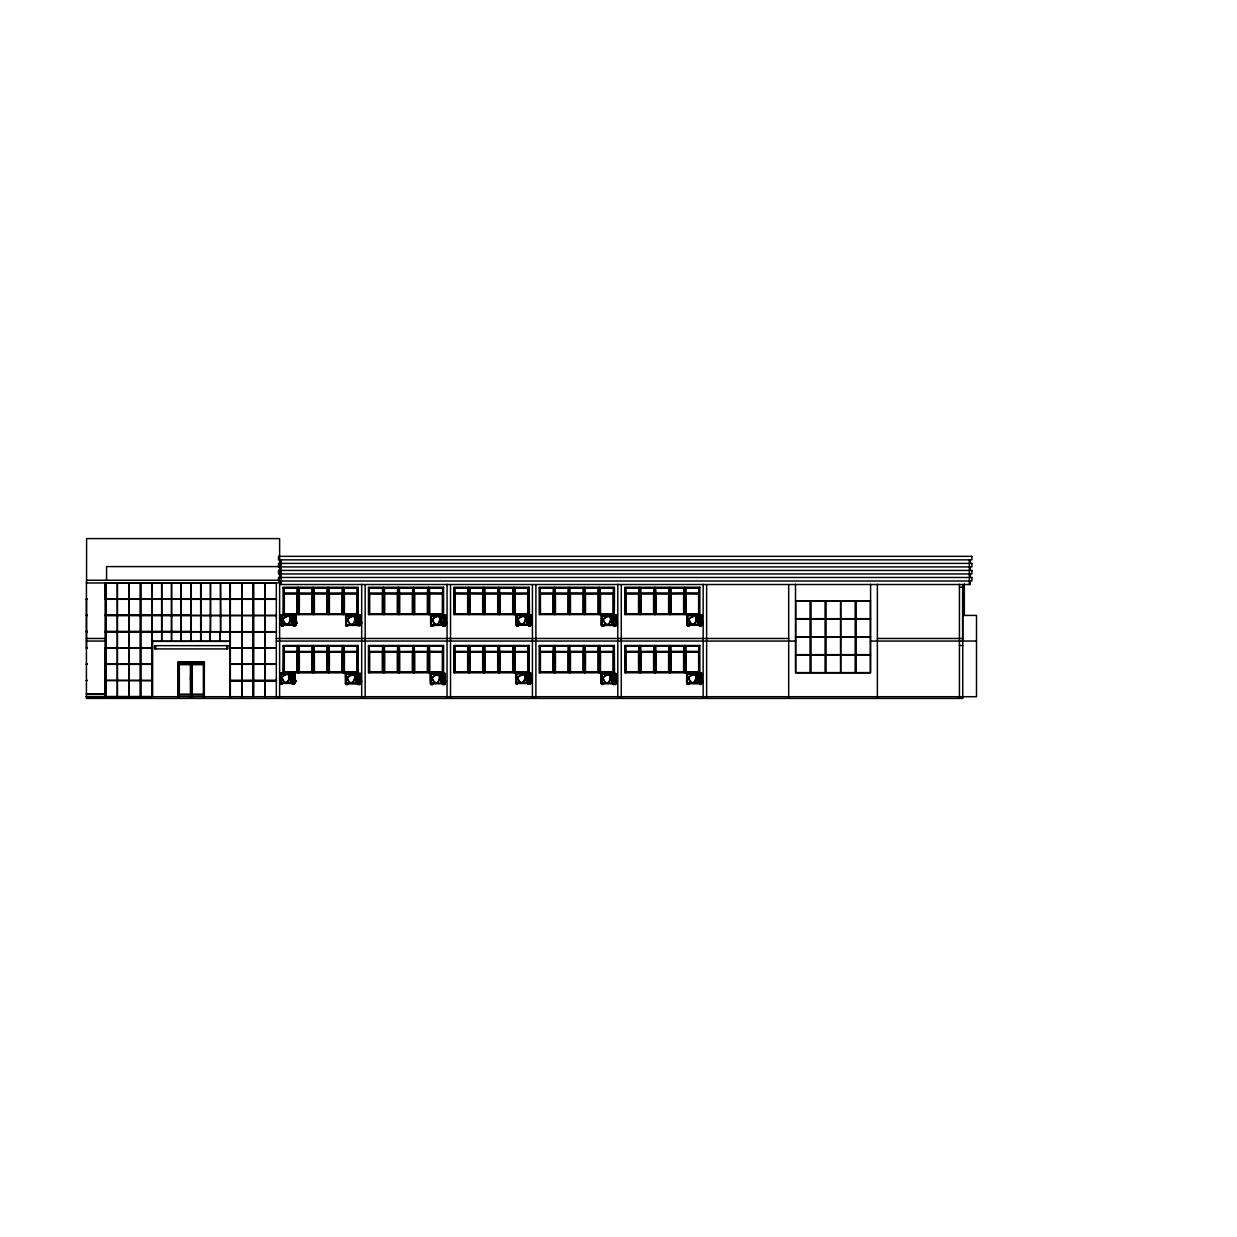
<?xml version="1.0" encoding="UTF-8"?>
<svg xmlns="http://www.w3.org/2000/svg" width="1237" height="1237" viewBox="0 0 1237 1237"><rect width="100%" height="100%" fill="white"/><g stroke="black" fill="none" stroke-linecap="round" stroke-linejoin="round"><path stroke-width="1.5" d="M292.983 681.943L293.803 681.401M359.534 623.463L358.745 623.711L359.565 623.371M359.24 681.85L358.452 682.097L359.271 681.742M443.604 624.02L444.392 623.417M528.848 681.927L529.637 681.633M699.725 682.082L700.529 681.788M359.209 678.572L358.452 676.005L359.72 675.928L359.72 674.103L358.452 674.227M358.452 680.783L359.72 680.675L358.452 680.288M443.588 617.634L443.542 615.794L444.825 615.779M443.279 676.02C441.408 673.701 446.279 673.516 444.547 675.99M700.034 622.273L701.271 621.809L700.142 622.242M699.74 680.659L700.977 680.18L699.755 680.628M529.931 623.912C527.565 623.525 530.905 620.758 529.946 623.804M700.822 624.082C698.627 622.257 701.812 622.211 700.822 623.974M700.529 682.669L699.678 681.139L700.513 680.721M294.22 675.201L293.169 675.263M359.982 617.17L358.745 617.17M359.689 675.541L358.452 675.541M444.717 622.041L443.588 622.01L443.681 623.108M530.395 616.954L529.111 616.815M530.101 680.072L528.864 680.489L530.07 680.134M701.271 617.108L700.018 617.108M700.977 675.495L699.725 675.495M359.534 622.953L358.715 623.061C360.555 626.247 357.833 621.531 359.565 622.845M529.931 622.737L529.111 622.845L529.962 622.628M700.776 622.969L699.987 623L700.838 622.783M700.482 681.355L699.694 681.386L700.544 681.17M358.452 679.02L359.194 678.216M293.772 681.541L293.076 681.726M444.361 623.572L443.681 623.757M443.975 680.953L443.279 682.824L443.495 680.953M529.931 623.293L529.142 623.232L529.962 623.154M700.034 623.386L700.822 623.417L700.018 623.865M699.725 682.236L700.544 681.695M293.803 678.092L293.184 678.139M359.534 620.139L358.838 619.551L359.921 619.845L358.715 620.649L359.503 619.845M431.017 678.958L430.924 682.577M444.361 620.185L443.789 621.855L444.392 619.907M444.068 678.525C442.398 676.825 444.933 677.459 443.31 678.34M529.467 614.913L529.111 587.25L453.84 587.25L453.84 614.573L530.828 614.681L531.152 625.102L531.152 614.851L516.262 614.851L516.262 625.102L531.152 625.102M529.931 619.923L529.235 619.335L530.317 619.629L529.111 620.433L529.9 619.629M529.637 678.293L528.941 677.706L530.024 678L528.817 678.804L529.606 678M601.831 678.989L601.739 682.623M700.807 620.077L699.987 620.587L700.838 619.783M293.787 679.422L293.463 678.989M294.066 617.433C292.195 615.114 297.066 614.928 295.334 617.402M294.854 624.19L294.019 622.659L294.854 622.242L294.885 624.206M293.757 682.19C292.752 682.963 293.385 678.108 293.803 682.391M700.482 677.845L700.312 676.562M191.457 661.981L191.379 696.833L191.256 661.981M293.184 624.19L292.411 621.562L293.416 625.876L295.349 625.876C296.03 614.835 293.231 625.18 294.885 619.691M283.428 625.876L283.288 623.989L283.428 625.876L281.495 625.876L281.804 615.5L291.7 615.5L291.7 624.561L281.804 624.561M293.416 625.876L293.54 623.989M282.361 682.175L282.361 684.061L280.412 684.061L280.737 673.686L290.618 673.686L290.618 682.747L280.737 682.747M292.334 684.061L294.267 684.061L292.334 684.061L292.334 682.175M347.937 625.845L346.174 626.03L346.499 615.655L356.38 615.655L356.38 624.731L346.499 624.731L346.638 615.779L356.241 615.779L356.241 624.608M358.235 625.845L359.859 625.845M345.881 684.417L347.829 684.417L345.881 684.417L345.881 673.268M357.802 684.417L359.735 684.417L357.802 684.417L357.802 682.515M431.002 626.092L432.95 626.092L431.002 626.092L431.002 614.959L445.243 614.959L445.567 625.365L445.567 615.129L430.677 615.129L430.677 625.365L445.567 625.365M444.856 626.092L442.923 626.092L444.856 626.092L444.717 624.206M430.708 684.463L432.656 684.463L430.708 684.463L430.708 673.33L444.949 673.5M442.63 684.463L444.562 684.463L442.63 684.463L441.624 680.149L442.398 682.778M516.587 625.814L518.519 625.814L516.587 625.814L516.571 614.681M528.493 625.814L530.426 625.814L528.493 625.814L528.493 623.927M516.494 684.046C519.231 686.319 513.494 677.891 516.602 673.825L526.483 673.825L526.483 682.886L516.602 682.886M603.3 684.324L603.331 682.623C601.924 689.442 600.44 676.423 601.847 674.134L611.727 674.134L611.727 683.195L601.847 683.195M615.377 682.608L615.377 684.509L613.444 684.509L613.583 682.623M689.396 625.984L689.396 624.082L689.396 625.984L687.463 625.984L687.463 624.082M699.369 625.984L701.302 625.984L699.369 625.984L699.585 624.097M443.774 620.139C443.758 617.82 444.485 619.32 443.758 620.263M614.851 678.309C613.784 678.649 614.712 676.345 614.851 678.51M700.42 677.69L699.755 678.371L700.173 676.345M293.617 625.721L295.21 625.69L295.349 623.989M294.097 683.875L294.128 682.175L294.267 684.061M359.519 684.262L359.735 682.515L359.735 684.417M432.471 684.277L432.44 682.577M444.392 684.277L444.346 682.577M518.318 625.675L518.38 623.927M530.225 625.675L530.256 623.927M615.469 625.984L615.377 620.634M689.195 625.829L687.664 625.829M701.132 625.798L701.302 624.082L701.302 625.984M701.008 682.468L701.008 684.355C697.328 685.545 704.039 681.726 700.482 678.17M529.08 680.69L528.817 682.577L529.467 680.69M297.406 613.892L283.83 613.892L297.406 613.892L297.406 587.931L283.103 587.931M312.435 613.892L298.844 613.892L312.435 613.892L312.435 587.931L298.132 587.931M327.449 613.892L313.858 613.892L327.449 613.892L327.449 587.931L313.147 587.931M342.463 613.892L328.872 613.892L342.463 613.892L342.463 587.931L328.161 587.931M357.478 613.892L343.901 613.892L357.478 613.892L357.478 587.931L343.175 587.931M297.406 672.108L283.83 672.108L297.406 672.108L297.406 646.162L283.103 646.162M312.435 672.108L298.844 672.108L312.435 672.108L312.435 646.162L298.132 646.162M382.774 613.892L369.198 613.892L382.774 613.892L382.774 587.931L368.471 587.931M397.711 588.023L397.804 613.892L384.212 613.892L397.804 613.892M327.449 672.108L313.858 672.108L327.449 672.108L327.449 646.162L313.147 646.162M342.463 672.108L328.872 672.108L342.463 672.108L342.463 646.162L328.161 646.162M412.818 613.892L399.226 613.892L412.818 613.892L412.818 587.931L383.501 587.931M357.478 672.108L343.901 672.108L357.478 672.108L357.478 646.162L343.175 646.162M427.832 613.892L414.24 613.892L427.832 613.892L427.832 587.931L413.529 587.931M442.846 613.892L429.27 613.892L442.846 613.892L442.846 587.931L428.543 587.931M382.774 672.108L369.198 672.108L382.774 672.108L382.774 646.162L368.471 646.162M397.804 672.108L384.212 672.108L397.804 672.108L397.804 646.162L384.212 646.162L384.212 672.804M468.143 613.892L454.567 613.892L468.143 613.892L468.143 587.931L453.84 587.931M412.818 672.108L399.226 672.108L412.818 672.108L412.818 646.162L383.501 646.162M483.172 613.892L469.581 613.892L483.172 613.892L483.172 587.931L483.048 593.312L469.673 593.312L483.172 593.404M427.832 672.108L414.24 672.108L427.832 672.108L427.832 646.162L413.529 646.162M498.186 613.892L484.595 613.892L498.186 613.892L498.186 587.931L468.869 587.931M442.846 672.108L429.27 672.108L442.846 672.108L442.846 646.162L428.543 646.162M513.2 613.892L499.609 613.892L513.2 613.892L513.2 587.931L498.898 587.931M528.214 613.892L514.638 613.892L528.214 613.892L528.214 587.931L513.912 587.931M468.143 672.108L454.567 672.108L468.143 672.108L468.143 646.162L453.84 646.162M469.581 672.804L469.581 646.162L483.172 646.162L483.172 672.108L469.581 672.108L483.172 672.108M553.511 613.892L539.935 613.892L553.511 613.892L553.511 587.931L539.208 587.931M498.186 672.108L484.595 672.108L498.186 672.108L498.186 646.162L468.869 646.162M568.541 613.892L554.949 613.892L568.541 613.892L568.541 587.931L554.238 587.931M513.2 672.108L499.609 672.108L513.2 672.108L513.2 646.162L498.898 646.162M583.555 613.892L569.963 613.892L583.555 613.892L583.555 587.931L569.252 587.931M528.214 672.108L514.638 672.108L528.214 672.108L528.214 646.162L513.912 646.162M598.569 613.892L584.977 613.892L598.569 613.892L598.569 587.931L584.266 587.931M613.583 613.892L600.007 613.892L613.583 613.892L613.583 587.931L599.28 587.931M553.511 672.108L539.935 672.108L553.511 672.108L553.511 646.162L539.208 646.162M568.541 672.108L554.949 672.108L568.541 672.108L568.541 646.162L554.238 646.162M639.065 613.892L625.474 613.892L639.065 613.892L639.065 587.931L624.762 587.931M583.555 672.108L569.963 672.108L583.555 672.108L583.555 646.162L569.252 646.162M654.079 613.892L640.488 613.892L654.079 613.892L654.079 587.931L639.776 587.931M598.569 672.108L584.977 672.108L598.569 672.108L598.569 646.162L584.266 646.162M669.093 613.892L655.502 613.892L669.093 613.892L669.093 587.931L654.79 587.931M613.583 672.108L600.007 672.108L613.583 672.108L613.583 646.162L599.28 646.162M684.107 613.892L670.531 613.892L684.107 613.892L684.107 587.931L669.805 587.931M699.137 613.892L685.545 613.892L699.137 613.892L699.137 587.931L684.834 587.931M639.065 672.108L625.474 672.108L639.065 672.108L639.065 646.162L624.762 646.162M654.079 672.108L640.488 672.108L654.079 672.108L654.079 646.162L639.776 646.162M669.093 672.108L655.502 672.108L669.093 672.108L669.093 646.162L654.79 646.162M684.107 672.108L670.531 672.108L684.107 672.108L684.107 646.162L669.805 646.162M699.137 672.108L685.545 672.108L699.137 672.108L699.137 646.162L684.834 646.162M281.17 625.149L296.06 625.149L296.06 614.913L281.17 614.913L281.371 624.963M281.17 614.913L296.06 614.913M280.088 683.334L294.978 683.334L294.978 673.098L280.088 673.098L280.088 683.334L294.978 683.334M345.85 625.319L360.74 625.319L360.74 615.067L345.85 615.067L345.85 625.319L360.74 625.319M294.978 673.098L279.902 673.438M345.85 624.809L345.664 615.485L360.74 615.067M345.556 683.69L360.446 683.69L360.446 673.454L345.556 673.454L345.772 683.504M345.556 673.454L360.446 673.454M430.677 625.365L445.366 625.18M445.567 615.129L430.491 615.5M430.383 683.752L445.274 683.752L445.274 673.5L430.383 673.5L430.6 683.551M445.274 673.5L445.274 683.752M516.262 625.102L530.936 624.901M531.152 614.851L516.076 615.206L516.076 624.762M515.953 683.473L530.843 683.473L530.843 673.237L515.953 673.237L516.169 683.288M530.843 673.237L530.843 683.473M601.491 625.412L616.382 625.412L616.382 615.16L601.491 615.16L601.491 625.412L601.816 614.99M601.491 615.16L616.382 615.16M601.197 683.783L616.088 683.783L616.088 673.547L601.197 673.547L601.414 683.597M616.088 673.547L616.088 683.783M687.138 625.257L702.028 625.257L702.028 615.005L687.138 615.005L687.339 625.072M686.844 683.628L687.153 673.222L701.41 673.222L701.735 683.628L701.735 673.392L686.844 673.392L686.844 683.628L701.735 683.628M701.735 673.392L686.659 673.732L686.659 683.288L701.518 683.442M359.194 679.855L358.946 679.886M294.978 682.994L294.978 673.809M445.567 625.025L445.753 615.856M614.634 679.082L614.495 680.304L614.789 679.02M614.696 618.67C614.696 621.175 615.176 616.521 614.634 618.593M614.232 677.118L614.495 676.16L614.495 677.041M358.575 676.144L358.421 679.02M294.808 616.815C296.509 615.902 292.798 616.088 294.607 616.846M359.488 616.969C361.189 616.057 357.478 616.242 359.287 617M444.315 617.016C446.016 616.103 442.305 616.289 444.114 617.062M359.194 675.34C360.895 674.428 357.184 674.613 358.993 675.371M444.021 675.402C445.722 674.49 442.011 674.675 443.82 675.433M615.129 617.062C616.83 616.15 613.135 616.335 614.928 617.093M529.591 675.124C530.874 674.351 527.983 674.381 529.39 675.155M700.776 616.907C702.477 615.995 698.766 616.181 700.559 616.938M614.835 675.433C616.119 674.66 613.227 674.691 614.634 675.464M700.482 675.294C701.75 674.505 698.859 674.536 700.266 675.325M529.08 680.999L529.668 680.999M443.31 682.391L443.464 682.159M528.848 682.082L529.668 681.525M443.681 621.345L444.16 621.562M359.178 618.021L358.946 619.536L359.333 618.237M444.006 618.083L444.037 618.299M529.281 676.175L529.065 677.582L529.436 676.392M295.272 617.062L294.251 617.077M530.008 675.402L528.848 675.325M294.081 617.402L296.246 617.464L295.504 616.567M294.081 622.149L295.334 622.149L294.251 621.824M443.604 617.619L445.753 617.68L445.011 616.784M443.31 676.005L445.459 676.051L444.717 675.17M443.31 680.737L444.547 680.737L443.464 680.412M531.338 624.438L531.152 615.578M702.214 624.592L702.214 615.67M701.92 682.979L701.92 674.041M294.653 621.345L294.545 620.804M529.343 621.067L529.637 621.299M294.499 617.866L294.653 618.083M529.591 617.804L529.776 619.196L529.668 618.021M700.467 617.959C700.142 618.392 700.73 620.928 700.544 618.175M443.712 676.453L443.867 676.67M615.469 624.252L615.67 626.123L613.738 626.123L615.67 626.123M529.993 682.314L530.132 684.2L528.199 684.2L530.132 684.2M358.684 681.216L359.209 682.546M279.624 566.592L106.568 566.592L106.568 580.246M86.59 580.246L279.624 580.246L279.624 698.41M86.312 582.983L279.624 582.813M105.052 583.153L276.315 583.153M959.433 587.25L962.742 587.25M284.077 588.193L297.143 588.193M299.091 588.193L312.157 588.193L312.157 593.172M342.201 588.193L329.119 588.193L329.119 593.172M344.133 588.193L357.215 588.193L357.215 593.172M369.446 588.193L382.511 588.193L382.511 593.172M412.539 588.193L399.474 588.193L399.474 593.172M414.488 588.193L427.569 588.193L427.569 593.172M482.894 588.193L469.828 588.193L469.828 593.172M484.842 588.193L497.908 588.193L497.908 593.172M499.856 588.193L512.938 588.193L512.938 593.172M553.248 588.193L540.167 588.193L540.167 593.172M555.197 588.193L568.262 588.193L568.262 593.172M570.211 588.193L583.276 588.193L583.276 593.172M613.32 588.193L600.239 588.193L600.239 593.172M638.787 588.193L625.721 588.193L625.721 593.172M640.735 588.193L653.801 588.193M655.749 588.193L668.83 588.193L668.83 593.172M698.859 588.193L685.793 588.193L685.793 593.172M357.385 593.312L343.994 593.312L343.901 587.931L343.901 614.573M427.739 593.312L414.349 593.312L414.24 587.931L414.24 614.573M498.094 593.312L484.688 593.312L484.595 587.931L484.595 614.573M540.028 593.312L553.418 593.312L553.418 588.023M600.1 593.312L613.49 593.312L613.49 588.023M625.566 593.312L638.972 593.312L638.972 588.023M640.58 593.312L653.986 593.312L640.488 593.404L640.58 588.023L640.488 614.573M669.001 593.312L655.61 593.312L655.502 587.931L655.502 614.573M670.624 593.312L684.015 593.312L670.531 593.404M699.044 593.312L685.638 593.312L699.137 593.404L699.044 588.023M283.83 593.404L297.406 593.404M298.844 593.404L312.435 593.404L298.937 593.312L298.844 587.931L298.844 614.573M342.463 593.404L328.872 593.404L342.371 593.312L342.371 588.023M343.901 593.404L357.478 593.404M369.198 593.404L382.774 593.404L369.291 593.312L369.198 587.931L369.198 614.573M412.818 593.404L399.226 593.404L412.725 593.312L412.725 588.023M414.24 593.404L427.832 593.404M484.595 593.404L498.186 593.404M528.214 593.404L514.638 593.404L528.122 593.312L528.122 588.023M539.935 593.404L553.511 593.404M554.949 593.404L568.541 593.404L555.042 593.312L554.949 587.931L554.949 614.573M598.569 593.404L584.977 593.404L598.476 593.312L598.476 588.023M600.007 593.404L613.583 593.404M625.474 593.404L639.065 593.404M655.502 593.404L669.093 593.404M86.312 598.909L87.27 598.909M117.639 598.909L128.818 598.909M161.923 598.909L171.324 598.909M181.313 598.909L200.502 598.986M210.707 598.986L220.279 598.986M230.515 598.94L241.694 598.94M276.315 598.94L265.135 598.94L265.135 582.983M86.42 599.079L87.379 599.11M105.052 599.079L276.5 599.095M86.42 599.28L87.379 599.28M105.052 599.28L117.268 599.28L117.268 615.206L105.052 615.206M117.639 599.28L128.818 599.28M161.923 599.28L171.324 599.28M181.313 599.28L200.502 599.357M210.707 599.357L220.279 599.357M230.515 599.311L241.694 599.311M276.315 599.311L265.135 599.311L265.135 615.268M795.499 600.919L870.585 600.919M840.31 601.105L825.759 601.105L825.759 618.686L840.31 618.686M283.103 614.573L358.204 614.573L358.204 587.25L283.103 587.25L283.041 614.913M614.48 614.573L539.208 614.573L539.208 587.25L614.48 587.25L614.31 614.573M86.42 615.206L87.379 615.206M117.639 615.206L128.818 615.206M161.923 615.206L171.324 615.206M181.313 615.206L190.714 615.206M86.528 615.377L87.379 615.377M105.16 615.377L276.5 615.423M281.17 615.407L280.985 624.809L296.06 625.149M687.138 615.377L687.138 624.871M962.633 615.423L976.503 615.423L976.503 696.709L86.312 696.709M86.42 615.547L87.379 615.547M105.052 615.547L117.268 615.547L117.268 631.473L105.052 631.473M117.639 615.547L128.818 615.547M161.923 615.547L171.324 615.547M181.313 615.547L200.502 615.624M210.707 615.624L220.279 615.624M230.515 615.593L241.694 615.593M276.315 615.593L265.135 615.593L265.135 631.55M430.677 615.547L430.677 624.855M431.326 615.717L441.207 615.717L441.207 624.778L431.326 624.778L431.326 615.717L441.068 615.84L441.068 624.654L431.466 624.654M517.035 615.562L526.637 615.562L526.637 624.391M528.276 615.562L527.488 615.562L528.199 617.974M296.246 616.15L295.504 617.464M441.996 616.057L442.614 618.253M445.753 616.366L445.011 617.68M616.567 616.413L615.825 617.727M530.426 616.784L529.158 616.119L529.683 616.784M294.066 617.047L295.334 616.83M358.715 617.031L360.013 617M699.987 616.969L701.302 616.938M444.841 617.047L443.758 617.294M292.489 618.036L293.107 615.686M357.787 617.881L357.787 615.84M612.81 618.284L613.444 615.933M528.276 618.531L527.488 618.531L528.199 620.943M613.521 618.84L612.81 621.252M357.168 618.964L357.168 621.16M441.996 619.026L441.996 621.221M795.499 618.917L870.585 618.917M615.206 619.938L615.206 620.618C613.985 620.154 614.789 619.289 615.145 620.124M294.885 620.355C293.123 618.33 295.705 618.407 294.066 620.015M292.489 621.005L293.107 618.655M528.276 621.5L527.488 624.128L528.276 624.128L528.276 621.5L527.565 623.757M442.691 621.778L441.996 624.19M613.521 621.809L612.732 621.809L613.444 624.221M296.246 622.335L297.174 622.335L296.246 623.541M531.338 622.288L532.266 622.288L531.338 623.479M702.214 622.443L703.142 622.443M360.926 622.505L361.853 622.505L360.926 623.695M445.753 622.551L446.681 622.551L445.753 623.742M616.567 622.598L617.51 622.598L616.567 623.788M294.885 623.216L294.251 623.556M702.214 623.634L703.142 623.634M292.489 623.974L293.107 621.623M357.168 624.128L357.787 621.778M616.382 625.412L601.306 625.072L601.306 615.578M281.711 625.721L283.288 625.69M86.42 631.473L87.379 631.473M117.639 631.473L128.818 631.473M161.923 631.473L171.324 631.473M181.313 631.473L190.714 631.473M86.528 631.643L87.379 631.643M105.16 631.643L276.5 631.72M86.42 631.813L87.379 631.813M105.052 631.813L117.268 631.813L117.268 647.74M117.639 631.813L128.818 631.813M161.923 631.751L171.324 631.751M181.313 631.751L190.714 631.751M191.008 631.751L200.409 631.751M200.703 631.751L210.104 631.751L210.104 641.261L200.703 641.261L200.657 582.89M210.398 631.751L219.799 631.751M230.159 631.751L220.109 631.751L220.109 641.261L230.159 641.261M230.515 631.891L241.694 631.891M276.315 631.891L265.135 631.891L265.135 647.832L276.315 647.832M795.499 636.885L870.585 636.885M840.31 637.07L825.759 637.07L825.759 654.651L840.31 654.651M86.42 638.478L105.717 638.478M276.315 638.478L788.696 638.478M877.404 638.478L962.742 638.478M86.544 641.044L105.717 641.044M161.923 641.261L171.324 641.261M181.019 641.261L171.618 641.261L171.618 631.751L181.019 631.751L181.019 641.261L181.159 582.813M181.313 641.261L190.714 641.261L190.854 582.813M200.409 641.261L191.008 641.261L190.931 615.624M210.398 641.261L219.799 641.261M276.315 641.044L795.499 641.044M870.585 641.044L976.503 641.044M152.074 641.354L230.329 641.354M614.48 645.482L539.208 645.482L539.208 672.804L614.48 672.804L614.31 645.482M959.433 645.482L962.742 645.482M283.922 646.286L297.313 646.255L297.282 651.528L283.922 651.528L283.83 646.162L283.675 673.098M298.844 672.804L298.844 646.162L312.342 646.255M327.357 646.255L313.858 646.162L313.858 672.804M343.901 672.804L343.901 646.162L357.385 646.255M369.198 672.804L369.198 646.162L382.681 646.255M414.24 672.804L414.24 646.162L427.739 646.255M442.753 646.255L429.27 646.162L429.27 672.804M468.05 646.255L454.567 646.162L454.567 672.804M484.595 672.804L484.595 646.162L498.094 646.255M513.108 646.255L499.609 646.162L499.609 672.804M528.214 651.621L514.638 651.621L528.122 651.528L528.122 646.255L514.638 646.162L514.638 672.804M554.949 672.804L554.949 646.162L568.448 646.255M583.462 646.255L569.963 646.162L569.963 672.804M625.474 672.804L625.474 646.162L638.972 646.255L638.941 651.528L625.474 651.621M640.488 672.804L640.488 646.162L653.986 646.255M655.502 672.804L655.502 646.162L669.001 646.255M670.531 672.804L670.531 646.162L684.015 646.255M86.42 647.91L87.379 647.74M105.052 647.74L152.074 647.91M230.515 647.832L241.694 647.832M86.312 648.08L87.27 648.08M117.639 648.08L128.818 648.08M230.329 648.002L276.5 648.002M357.385 651.528L343.994 651.528L343.994 646.255M427.739 651.528L414.349 651.528L414.349 646.255M498.094 651.528L484.688 651.528L484.688 646.255M540.028 651.528L553.418 651.528L553.418 646.255L539.935 646.162L539.935 672.804M600.1 651.528L613.49 651.528L613.49 646.255L600.007 646.162L600.007 672.804M625.566 651.528L638.972 651.528M640.58 651.528L653.986 651.528L640.488 651.621L640.58 646.255M669.001 651.528L655.61 651.528L655.61 646.255M670.624 651.528L684.015 651.528L670.531 651.621M699.044 651.528L685.638 651.528L699.137 651.621L699.044 646.255L685.545 646.162L685.545 672.804M283.83 651.621L297.406 651.621M298.844 651.621L312.435 651.621L298.937 651.528L298.937 646.255M342.463 651.621L328.872 651.621L342.371 651.528L342.371 646.255L328.872 646.162L328.872 672.804M343.901 651.621L357.478 651.621M369.198 651.621L382.774 651.621L369.291 651.528L369.291 646.255M412.818 651.621L399.226 651.621L412.725 651.528L412.725 646.255L399.226 646.162L399.226 672.804M414.24 651.621L427.832 651.621M483.172 651.621L469.581 651.621L483.079 651.528L483.079 646.255M484.595 651.621L498.186 651.621M539.935 651.621L553.511 651.621M554.949 651.621L568.541 651.621L555.042 651.528L555.042 646.255M598.569 651.621L584.977 651.621L598.476 651.528L598.476 646.255L584.977 646.162L584.977 672.804M600.007 651.621L613.583 651.621M655.502 651.621L669.093 651.621M795.499 654.837L870.585 654.837M840.31 655.022L825.759 655.022L825.759 672.619L840.31 672.619M178.205 662.073L204.321 662.073L204.167 696.833M178.484 663.805L204.213 663.805M86.312 664.006L87.27 664.006M152.074 664.176L104.959 664.006L104.959 648.08L117.268 648.08L117.268 664.006M230.515 664.13L241.694 664.13M276.315 664.13L265.135 664.13L265.135 648.173M86.312 664.346L87.27 664.346M117.639 664.346L128.818 664.346M230.329 664.3L276.5 664.3M280.088 673.593L279.902 682.994M430.383 673.949L430.383 683.396M515.767 673.887L515.767 682.87M356.797 674.165L357.57 674.165L356.797 676.794L356.797 674.165L357.493 676.423M527.271 674.165L527.271 676.206M601.012 674.211L601.197 683.442M687.617 674.103L697.22 674.103L697.22 682.917L687.617 682.917M441.702 674.428L441.702 676.624M531.029 674.474L530.286 675.789M445.459 674.753L444.717 676.051M701.92 674.644L701.163 675.943M294.251 675.015L292.983 674.366L293.525 675.031M528.817 675.186L530.132 675.155M358.421 675.402L359.72 675.371M699.694 675.34L701.008 675.309M443.464 675.665L444.531 675.541L443.279 675.634M615.377 676.02C611.325 676.175 616.629 671.861 615.531 676.098L615.531 675.201M292.025 676.222L291.406 673.871M698.147 676.515L698.781 674.165M292.102 676.778L291.329 676.778L292.102 679.407L291.406 676.995M613.15 676.67L612.516 674.304M698.07 677.072L698.859 677.072L698.07 679.701L698.781 677.288M190.405 677.242L192.292 677.242M527.271 677.288L527.271 679.175M612.439 677.227L613.15 679.639M190.575 677.428L191.07 679.221M191.627 677.428L192.122 679.221M293.184 678.108C295.504 677.118 291.252 677.845 293.803 678.541L293.726 677.876M700.544 678.835L699.74 678.495M190.405 679.407L192.292 679.407M357.493 679.546L356.875 677.18M441.702 679.592L442.32 677.242M698.147 679.484L698.781 677.134M527.194 679.886L527.983 682.515L527.194 682.515L527.905 680.103M356.797 680.103L357.57 680.103L356.875 682.515M86.312 680.273L87.27 680.273M152.074 680.443L104.959 680.273L104.959 664.346L117.268 664.346L117.268 680.273M230.515 680.412L241.694 680.412M276.315 680.412L265.135 680.412L265.135 664.47M612.439 680.195L613.15 682.608M86.312 680.613L87.27 680.613M117.639 680.613L128.818 680.613M230.329 680.582L276.5 680.582M295.164 680.52L296.091 680.52L295.164 681.726M531.029 680.659L531.972 680.659L531.029 681.85M105.052 680.752L106.011 680.752M230.515 680.752L241.694 680.752M276.315 680.752L265.135 680.752L265.135 696.709M360.632 680.876L361.56 680.876M445.459 680.922L446.387 680.922L445.459 682.128M701.92 680.814L702.848 680.814L701.92 682.02M616.273 680.968L617.217 680.968L616.273 682.159M359.271 681.216L358.421 682.793M292.025 682.004L291.406 679.809M360.632 682.066L361.56 682.066M442.32 682.252L442.32 680.211M527.271 682.298L527.905 679.948M698.147 682.453L698.781 680.103M431.017 683.164L440.913 683.164L440.913 674.088L431.017 674.088L430.893 684.277M345.37 683.303L360.446 683.69M280.629 683.906L282.361 684.061M86.42 693.957L104.959 693.957M86.42 694.143L104.959 694.143M178.484 695.024L204.213 695.024M191.147 696.323L190.142 696.756M191.549 696.323L192.57 696.756M86.312 696.539L117.268 696.539L117.268 680.613L104.959 680.613L104.959 696.709M117.639 696.539L128.818 696.539M178.592 696.431L179.612 696.57M190.142 696.57L191.147 696.647M191.549 696.647L192.57 696.647M203.084 696.57L204.105 696.57M359.349 620.526L359.055 621.824L359.41 620.526M700.328 678.85L699.956 680.134L700.436 678.881M702.028 625.257L701.704 614.835L687.463 614.835L687.463 625.984M685.545 587.931L685.545 614.573M670.624 588.023L670.531 614.573M625.566 588.023L625.474 614.573M600.1 588.023L600.007 614.573M584.977 587.931L584.977 614.573M569.963 587.931L569.963 614.573M540.028 588.023L539.935 614.573M514.638 587.931L514.638 614.573M499.609 587.931L499.609 614.573M469.581 587.931L469.581 614.573M454.567 587.931L454.567 614.573M429.27 587.931L429.27 614.573M399.226 587.931L399.226 614.573M384.212 587.931L384.212 614.573M328.872 587.931L328.872 614.573M313.858 587.931L313.858 614.573M516.757 625.628L516.726 623.927M442.8 684.277L442.831 682.577M292.504 683.875L292.473 682.175M701.163 675.046L701.92 675.943C696.74 677.165 701.858 671.258 701.008 675.881M615.825 616.83L616.567 617.727C611.449 618.902 616.49 613.042 615.67 617.65M530.286 674.892L531.029 675.789C526.065 677.335 531.013 671.088 530.132 675.711M615.377 684.509L615.237 682.623M443.279 678.572L443.851 680.242L444.021 678.278M970.195 559.866L970.195 563.392M970.195 566.917L970.195 570.427M970.195 573.953L970.195 577.478M970.195 581.003L970.195 584.513L280.242 584.513L280.242 581.003M969.329 560.098L969.329 584.513M964.334 583.957L964.334 615.423M962.742 584.73L962.742 698.41L86.42 698.41L86.42 582.813M962.633 584.73L962.633 641.044M959.433 584.297L959.433 698.41M877.373 584.297L877.373 698.41M870.585 584.297L870.585 672.804L795.499 672.804L795.499 584.297M870.353 619.103L870.353 636.699M855.803 619.103L855.803 636.699M855.571 600.919L855.571 672.804M855.339 619.103L855.339 636.699M840.789 619.103L840.789 636.699M840.541 600.919L840.541 672.804M825.759 619.103L825.759 636.699M825.527 600.919L825.527 672.804M825.295 619.103L825.295 636.699M810.745 619.103L810.745 636.699M810.513 600.919L810.513 672.804M810.281 619.103L810.281 636.699M795.731 619.103L795.731 636.699M788.696 584.699L788.696 698.41M706.636 584.699L706.636 698.41M703.204 638.478L703.204 641.044M703.157 584.297L703.157 698.41M702.91 622.443L702.74 623.634M702.647 622.443L702.647 623.634M702.616 682.02L702.446 680.814L702.353 682.02M700.544 680.721L700.544 682.685M698.627 613.413L698.627 593.884L686.04 593.884L686.04 613.413M698.627 671.645L698.627 652.1L686.04 652.1L686.04 671.645M697.529 615.732L697.529 624.546M685.793 646.425L685.793 651.389M684.834 587.25L684.834 614.573M684.834 645.482L684.834 672.804M683.845 593.172L683.845 588.193L670.763 588.193L670.763 593.172M683.613 613.413L683.613 593.884L671.026 593.884L671.026 613.413M683.845 646.425L683.845 651.389M683.613 671.645L683.613 652.1L671.026 652.1L671.026 671.645M670.763 646.425L670.763 651.389M669.805 587.25L669.805 614.573M669.805 645.482L669.805 672.804M668.83 646.425L668.83 651.389M668.598 613.413L668.598 593.884L656.012 593.884L656.012 613.413M668.598 671.645L668.598 652.1L656.012 652.1L656.012 671.645M654.79 587.25L654.79 614.573M654.79 645.482L654.79 672.804M653.956 588.054L653.956 593.312M653.956 646.286L653.956 651.528M653.584 613.413L653.584 593.884L640.998 593.884L640.998 613.413M653.584 671.645L653.584 652.1L640.998 652.1L640.998 671.645M639.776 587.25L639.776 614.573M639.776 645.482L639.776 672.804M638.555 613.413L638.555 593.884L625.968 593.884L625.968 613.413M638.555 671.645L638.555 652.1L625.968 652.1L625.968 671.645M625.721 646.425L625.721 651.389M621.268 584.699L621.268 698.41M621.175 638.478L621.175 641.044M617.789 584.297L617.789 698.41M617.278 622.598L617.278 623.788M617.016 622.598L617.108 623.788M616.985 680.968L616.985 682.159M616.706 680.968L616.815 682.159M616.181 615.361L616.181 625.211M615.763 673.547L601.522 673.361L601.538 684.509M613.444 682.608L613.444 684.509M613.088 613.413L613.088 593.884L600.502 593.884L600.502 613.413M613.088 671.645L613.088 652.1L600.502 652.1L600.502 671.645M611.588 674.258L611.588 683.071M601.986 674.258L601.986 683.071M600.239 646.425L600.239 651.389M599.28 587.25L599.28 614.573M599.28 645.482L599.28 672.804M598.306 593.172L598.306 588.193L585.225 588.193L585.225 593.172M598.074 613.413L598.074 593.884L585.488 593.884L585.488 613.413M598.306 646.425L598.306 651.389M598.074 671.645L598.074 652.1L585.488 652.1L585.488 671.645M585.225 646.425L585.225 651.389M584.266 587.25L584.266 614.573M584.266 645.482L584.266 672.804M583.276 646.425L583.276 651.389M583.06 613.413L583.06 593.884L570.473 593.884L570.473 613.413M583.06 671.645L583.06 652.1L570.473 652.1L570.473 671.645M569.252 587.25L569.252 614.573M569.252 645.482L569.252 672.804M568.262 646.425L568.262 651.389M568.03 613.413L568.03 593.884L555.444 593.884L555.444 613.413M568.03 671.645L568.03 652.1L555.444 652.1L555.444 671.645M554.238 587.25L554.238 614.573M554.238 645.482L554.238 672.804M553.016 613.413L553.016 593.884L540.43 593.884L540.43 613.413M553.016 671.645L553.016 652.1L540.43 652.1L540.43 671.645M540.167 646.425L540.167 651.389M535.899 584.699L535.899 698.41M532.42 584.699L532.42 698.41M532.034 622.288L531.864 623.479M531.771 622.288L531.771 623.479M531.74 681.85L531.57 680.659L531.477 681.85M530.426 623.927L530.426 625.814M530.518 673.237L516.277 673.067L516.293 684.2M528.941 587.25L528.941 614.573M528.941 645.482L528.941 672.804M527.952 593.172L527.952 588.193L514.87 588.193L514.87 593.172M527.72 613.413L527.72 593.884L515.133 593.884L515.133 613.413M527.952 646.425L527.952 651.389M527.72 671.645L527.72 652.1L515.133 652.1L515.133 671.645M526.343 673.949L526.343 682.762L516.741 682.762L516.741 673.949M518.519 623.927L518.519 625.814M514.87 646.425L514.87 651.389M513.912 587.25L513.912 614.573M513.912 645.482L513.912 672.804M512.938 646.425L512.938 651.389M512.706 613.413L512.706 593.884L500.119 593.884L500.119 613.413M512.706 671.645L512.706 652.1L500.119 652.1L500.119 671.645M498.898 587.25L498.898 614.573M498.898 645.482L498.898 672.804M497.908 646.425L497.908 651.389M497.691 613.413L497.691 593.884L485.105 593.884L485.105 613.413M497.691 671.645L497.691 652.1L485.105 652.1L485.105 671.645M483.883 587.25L483.883 614.573M483.883 645.482L483.883 672.804M482.662 613.413L482.662 593.884L470.075 593.884L470.075 613.413M482.662 671.645L482.662 652.1L470.075 652.1L470.075 671.645M469.828 646.425L469.828 651.389M468.869 587.25L468.869 614.573M468.869 645.482L468.869 672.804M467.88 593.172L467.88 588.193L454.814 588.193L454.814 593.172M467.648 613.413L467.648 593.884L455.061 593.884L455.061 613.413M467.88 646.425L467.88 651.389M467.648 671.645L467.648 652.1L455.061 652.1L455.061 671.645M454.814 646.425L454.814 651.389M450.531 584.699L450.531 698.41M447.052 584.297L447.052 698.41M446.464 622.551L446.294 623.742L446.186 622.551M446.17 680.922L446.17 682.128M445.892 680.922L446 682.128M444.841 615.779L444.841 617.603M444.841 621.917C442.784 621.376 445.212 626.649 443.542 623.108M444.562 682.577L444.562 684.463M442.583 593.172L442.583 588.193L429.502 588.193L429.502 593.172M442.583 646.425L442.583 651.389M442.351 613.413L442.351 593.884L429.765 593.884L429.765 613.413M442.351 671.645L442.351 652.1L429.765 652.1L429.765 671.645M440.774 674.211L440.774 683.025M432.656 682.577L432.656 684.463M431.156 674.211L431.156 683.025M429.502 646.425L429.502 651.389M428.543 587.25L428.543 614.573M428.543 645.482L428.543 672.804M427.569 646.425L427.569 651.389M427.337 613.413L427.337 593.884L414.751 593.884L414.751 613.413M427.337 671.645L427.337 652.1L414.751 652.1L414.751 671.645M413.529 587.25L413.529 614.573M413.529 645.482L413.529 672.804M412.323 613.413L412.323 593.884L399.737 593.884L399.737 613.413M412.323 671.645L412.323 652.1L399.737 652.1L399.737 671.645M399.474 646.425L399.474 651.389M398.515 587.25L398.515 614.573M398.515 645.482L398.515 672.804M397.525 593.172L397.525 588.193L384.46 588.193L384.46 593.172M397.293 613.413L397.293 593.884L384.707 593.884L384.707 613.413M397.525 646.425L397.525 651.389M397.293 671.645L397.293 652.1L384.707 652.1L384.707 671.645M384.46 646.425L384.46 651.389M383.501 587.25L383.501 614.573M383.501 645.482L383.501 672.804M382.511 646.425L382.511 651.389M382.279 613.413L382.279 593.884L369.693 593.884L369.693 613.413M382.279 671.645L382.279 652.1L369.693 652.1L369.693 671.645M365.162 584.699L365.162 698.41M361.683 584.297L361.683 698.41M361.359 622.505L361.467 623.695M361.343 680.876L361.343 682.066L361.065 680.876M360.539 615.268L360.539 625.118M360.415 615.067L346.174 614.897L346.174 626.03M360.23 673.639L360.23 683.504M358.421 674.119L358.421 676.036M357.215 646.425L357.215 651.389M356.983 613.413L356.983 593.884L344.396 593.884L344.396 613.413M356.983 671.645L356.983 652.1L344.396 652.1L344.396 671.645M355.947 674.165L355.947 682.979L346.19 683.102L346.19 674.041L356.086 674.041L356.086 683.102L346.329 682.979L346.329 674.165M347.829 682.515L347.829 684.417M345.37 673.871L345.37 683.35M343.175 587.25L343.175 614.573M343.175 645.482L343.175 672.804M341.969 613.413L341.969 593.884L329.382 593.884L329.382 613.413M341.969 671.645L341.969 652.1L329.382 652.1L329.382 671.645M329.119 646.425L329.119 651.389M328.161 587.25L328.161 614.573M328.161 645.482L328.161 672.804M327.171 593.172L327.171 588.193L314.105 588.193L314.105 593.172M326.955 613.413L326.955 593.884L314.368 593.884L314.368 613.413M327.171 646.425L327.171 651.389M326.955 671.645L326.955 652.1L314.368 652.1L314.368 671.645M314.105 646.425L314.105 651.389M313.147 587.25L313.147 614.573M313.147 645.482L313.147 672.804M312.157 646.425L312.157 651.389M311.925 613.413L311.925 593.884L299.339 593.884L299.339 613.413M311.925 671.645L311.925 652.1L299.339 652.1L299.339 671.645M298.132 587.25L298.132 614.573M298.132 645.482L298.132 672.804M297.282 588.054L297.282 593.312L283.922 593.312L283.83 587.931L283.83 614.913M296.911 613.413L296.911 593.884L284.324 593.884L284.324 613.413M296.942 622.335L296.942 623.541M296.911 671.645L296.911 652.1L284.324 652.1L284.324 671.645M296.679 622.335L296.772 623.541M295.844 615.098L295.844 624.963M295.875 680.52L295.875 681.726M295.705 680.52L295.597 681.726M291.406 676.84L291.406 679.19M290.479 682.623L290.479 673.809L280.861 673.809L280.861 682.623M282.902 673.098L283.103 645.482L358.204 645.482L358.204 672.804L280.412 672.928L280.412 684.061M281.495 614.743L281.495 625.876M281.108 560.098L281.108 584.513M280.242 559.866L280.242 563.392M280.242 566.917L280.242 570.427M280.242 573.953L280.242 577.478M279.624 578.545L279.624 538.59L86.59 538.59L86.559 582.813M276.315 582.813L276.315 698.41M264.95 582.813L264.95 696.879M264.78 582.983L264.78 598.94L253.585 598.94L253.585 582.983M264.78 615.268L264.78 599.311L253.585 599.311L253.585 615.268M264.78 631.55L264.78 615.593L253.585 615.593L253.585 631.55M264.78 648.173L264.78 664.13L253.585 664.13L253.585 648.173M264.78 664.47L264.78 680.412L253.585 680.412L253.585 664.47M264.78 696.709L264.78 680.752L253.585 680.752L253.585 696.709M253.415 582.813L253.415 696.879M253.229 582.983L253.229 598.94L242.05 598.94L242.05 582.983M253.229 615.268L253.229 599.311L242.05 599.311L242.05 615.268M253.229 631.55L253.229 615.593L242.05 615.593L242.05 631.55M253.229 648.173L253.229 664.13L242.05 664.13L242.05 648.173M253.229 664.47L253.229 680.412L242.05 680.412L242.05 664.47M253.229 696.709L253.229 680.752L242.05 680.752L242.05 696.709M241.864 582.813L241.864 696.879M230.329 582.813L230.329 696.879M230.175 583.06L230.175 598.986L220.588 598.986L220.588 583.06M230.175 615.284L230.175 599.357L220.588 599.357L220.588 615.284M230.144 698.41L230.175 615.624L220.588 615.624L220.588 631.55L220.433 582.89M226.758 645.668L226.758 648.915M219.954 631.643L219.954 641.354M210.553 582.89L210.553 631.72M210.398 583.06L210.398 598.986L200.811 598.986L200.811 583.06M210.398 615.284L210.398 599.357L200.811 599.357L200.811 615.284M210.259 641.354L210.398 615.624L200.811 615.624L200.703 641.261M204.321 696.879L204.321 661.857L178.205 661.857L178.205 696.879M203.95 662.073L203.95 696.74M190.931 583.06L190.931 598.986M190.931 599.357L190.931 615.284M181.019 582.983L181.019 598.909L171.618 598.909L171.618 582.983M178.53 696.833L178.53 661.981L178.406 696.833M171.464 582.813L171.464 641.354M161.769 582.813L161.769 641.354M161.63 582.983L161.63 598.909L152.228 598.909L152.228 582.983M155.676 645.668L155.676 648.915M152.615 641.354L152.615 696.709M152.074 582.813L152.074 696.709M151.904 582.983L151.904 598.909L140.724 598.909L140.724 582.983M151.904 647.74L151.904 631.813L140.724 631.813L140.724 647.74M151.904 664.006L151.904 648.08L140.724 648.08L140.724 664.006M151.904 680.273L151.904 664.346L140.724 664.346L140.724 680.273M140.539 582.813L140.539 696.709M140.353 582.983L140.353 598.909L129.174 598.909L129.174 582.983M140.353 647.74L140.353 631.813L129.174 631.813L129.174 647.74M140.353 664.006L140.353 648.08L129.174 648.08L129.174 664.006M140.353 680.273L140.353 664.346L129.174 664.346L129.174 680.273M128.988 582.813L128.988 696.709M117.453 582.813L117.453 696.709M117.268 582.983L117.268 598.909L104.959 598.909L104.959 582.983M106.088 582.983L106.088 598.909M106.088 599.28L106.088 615.206M106.088 615.547L106.088 631.473M106.088 631.813L106.088 647.74M106.088 648.08L106.088 664.006M106.088 664.346L106.088 680.273M106.088 680.613L106.088 696.539M105.918 582.813L105.918 696.709M105.16 582.813L105.052 698.41M86.528 599.11L86.528 647.91M614.387 623.804L614.464 623.726M614.093 682.19L614.882 681.943L614.109 682.159M292.983 675.649L294.251 675.588C295.906 673.175 291.406 673.175 292.953 675.696M292.983 680.396L294.251 679.886L292.983 680.365M358.745 617.619C356.844 615.284 361.745 615.067 360.013 617.557L358.761 617.588M358.745 622.366L360.013 621.855L358.761 622.335M529.142 622.149L530.426 621.639L529.158 622.118M529.142 617.402C527.488 615.237 532.018 614.758 530.426 617.34L529.266 617.34M614.387 622.458C614.897 625.767 615.717 621.361 614.356 622.505M614.093 680.845L615.346 680.335L614.093 680.845M700.018 617.572L701.302 617.495C702.693 614.418 698.225 615.918 700.034 617.526M614.882 682.561L614.155 681.046L614.062 682.886L614.882 682.499M615.639 617.201L614.387 617.217L615.67 617.093M615.346 675.588L614.093 675.603L615.377 675.464M292.937 676.067L293.818 676.252L292.937 676.067M292.937 676.948L293.787 677.087L292.999 676.794M358.699 621.299L359.58 621.391L358.792 621.314M528.817 679.469L529.652 679.731L528.879 679.314M614.356 621.391L615.222 621.577L614.387 621.438M699.987 621.252L700.853 621.422L700.003 621.16M282.624 619.01C288.53 636.205 296.849 606.826 282.624 619.01M282.979 619.103C288.376 634.797 295.968 607.97 282.979 619.103M281.541 677.196C287.448 694.39 295.767 665.011 281.541 677.196M281.897 677.288C287.293 692.983 294.901 666.155 281.897 677.288M347.303 619.18C353.21 636.359 361.529 606.98 347.303 619.18M347.659 619.258C353.055 634.952 360.663 608.125 347.659 619.258M347.009 677.551C352.916 694.73 361.235 665.351 347.009 677.551M347.365 677.644C351.107 693.184 361.807 667.13 347.365 677.644M432.13 619.227C438.037 636.406 446.356 607.042 432.13 619.227M432.486 619.32C437.883 634.998 445.49 608.187 432.486 619.32M431.837 677.613C437.743 694.792 446.062 665.413 431.837 677.613M432.192 677.69C437.589 693.385 445.181 666.557 432.192 677.69M517.7 618.964C523.607 636.143 531.941 606.764 517.7 618.964M518.071 619.041C521.813 634.596 532.498 608.527 518.071 619.041M517.406 677.335C523.313 694.514 531.647 665.15 517.406 677.335M517.762 677.428C521.519 692.967 532.204 666.913 517.762 677.428M602.945 619.273C608.851 636.452 617.186 607.073 602.945 619.273M603.3 619.35C608.697 635.045 616.304 608.217 603.3 619.35M602.651 677.644C608.558 694.823 616.892 665.46 602.651 677.644M603.007 677.737C608.403 693.416 616.011 666.604 603.007 677.737M688.576 619.118C694.483 636.297 702.817 606.919 688.576 619.118M688.947 619.211C694.328 634.89 701.936 608.078 688.947 619.211M688.282 677.489C694.189 694.684 702.523 665.305 688.282 677.489M688.653 677.582C694.034 693.277 701.642 666.449 688.653 677.582M699.709 679.546L699.771 679.639M444.098 679.917L443.263 679.824L444.068 679.871M614.897 679.871L614.078 679.871L614.897 679.871M292.983 679.376L293.741 679.67L292.983 679.469M601.971 625.937L603.764 626.123L601.971 625.937M687.308 684.169L689.102 684.355L687.37 684.2M971.911 556.341L278.511 556.341L278.511 559.866L971.911 559.866L971.911 556.341M971.911 563.392L278.511 563.392L278.511 566.917L971.911 566.917L971.911 563.392M971.911 570.427L278.511 570.427L278.511 573.953L971.911 573.953L971.911 570.427M971.911 577.478L278.511 577.478L278.511 581.003L971.911 581.003L971.911 577.478M443.573 587.25L368.471 587.25L368.471 614.573L443.573 614.573L443.573 587.25M699.848 587.25L624.762 587.25L624.762 614.573L699.848 614.573L699.848 587.25M327.357 593.312L313.951 593.312L327.449 593.404M397.711 593.312L384.305 593.312L397.804 593.404M442.753 593.312L429.363 593.312L442.846 593.404M468.05 593.312L454.659 593.312L468.143 593.404M513.108 593.312L499.717 593.312L513.2 593.404M583.462 593.312L570.056 593.312L583.555 593.404M140.353 599.28L129.174 599.28L129.174 615.206L140.353 615.206L140.353 599.28M151.904 599.28L140.724 599.28L140.724 615.206L151.904 615.206L151.904 599.28M161.63 599.28L152.228 599.28L152.228 615.206L161.63 615.206L161.63 599.28M181.019 599.28L171.618 599.28L171.618 615.206L181.019 615.206L181.019 599.28M810.281 601.105L795.731 601.105L795.731 618.686L810.281 618.686L810.281 601.105M825.295 601.105L810.745 601.105L810.745 618.686L825.295 618.686L825.295 601.105M855.339 601.105L840.789 601.105L840.789 618.686L855.339 618.686L855.339 601.105M870.353 601.105L855.803 601.105L855.803 618.686L870.353 618.686L870.353 601.105M526.776 615.438L516.896 615.438L516.896 624.515L526.776 624.515L526.776 615.438M140.353 615.547L129.174 615.547L129.174 631.473L140.353 631.473L140.353 615.547M151.904 615.547L140.724 615.547L140.724 631.473L151.904 631.473L151.904 615.547M161.63 615.547L152.228 615.547L152.228 631.473L161.63 631.473L161.63 615.547M181.019 615.547L171.618 615.547L171.618 631.473L181.019 631.473L181.019 615.547M291.561 615.624L281.943 615.624L281.943 624.438L291.561 624.438L291.561 615.624M293.184 615.624L292.411 618.253L293.184 615.624M612.021 615.748L602.141 615.748L602.141 624.824L612.021 624.824L612.021 615.748M697.653 615.593L687.772 615.593L687.772 624.67L697.653 624.67L697.653 615.593M699.152 615.732L698.379 618.361L699.152 615.732M357.864 615.779L357.091 618.407L357.864 615.779M442.691 615.84L441.918 618.469L442.691 615.84M611.882 615.871L602.28 615.871L602.28 624.7L611.882 624.7L611.882 615.871M613.521 615.871L612.732 618.5L613.521 615.871M293.184 618.593L292.411 621.221L293.184 618.593M357.864 618.747L357.091 621.376L357.864 618.747M699.152 618.701L698.379 621.33L699.152 618.701M699.152 621.67L698.379 624.298L699.152 621.67M357.864 621.716L357.091 624.345L357.864 621.716M161.63 631.751L152.228 631.751L152.228 641.261L161.63 641.261L161.63 631.751M253.229 631.891L242.05 631.891L242.05 647.832L253.229 647.832L253.229 631.891M264.78 631.891L253.585 631.891L253.585 647.832L264.78 647.832L264.78 631.891M810.281 637.07L795.731 637.07L795.731 654.651L810.281 654.651L810.281 637.07M825.295 637.07L810.745 637.07L810.745 654.651L825.295 654.651L825.295 637.07M855.339 637.07L840.789 637.07L840.789 654.651L855.339 654.651L855.339 637.07M870.353 637.07L855.803 637.07L855.803 654.651L870.353 654.651L870.353 637.07M443.573 645.482L368.471 645.482L368.471 672.804L443.573 672.804L443.573 645.482M529.111 645.482L453.84 645.482L453.84 672.804L529.111 672.804L529.111 645.482M699.848 645.482L624.762 645.482L624.762 672.804L699.848 672.804L699.848 645.482M227.871 645.668L154.563 645.668L154.563 648.915L227.871 648.915L227.871 645.668M327.357 651.528L313.951 651.528L327.449 651.621M397.711 651.528L384.305 651.528L397.804 651.621M442.753 651.528L429.363 651.528L442.846 651.621M468.05 651.528L454.659 651.528L468.143 651.621M513.108 651.528L499.717 651.528L513.2 651.621M583.462 651.528L570.056 651.528L583.555 651.621M810.281 655.022L795.731 655.022L795.731 672.619L810.281 672.619L810.281 655.022M825.295 655.022L810.745 655.022L810.745 672.619L825.295 672.619L825.295 655.022M855.339 655.022L840.789 655.022L840.789 672.619L855.339 672.619L855.339 655.022M870.353 655.022L855.803 655.022L855.803 672.619L870.353 672.619L870.353 655.022M190.405 664.671L179.334 664.671L179.334 694.158L190.405 694.158L190.405 664.671M203.363 664.671L192.292 664.671L192.292 694.158L203.363 694.158L203.363 664.671M292.102 673.809L291.329 676.438L292.102 673.809M527.983 673.949L527.194 676.577L527.983 673.949M697.359 673.979L687.478 673.979L687.478 683.04L697.359 683.04L697.359 673.979M442.398 674.211L441.624 676.84L442.398 674.211M613.227 674.258L612.439 676.886L613.227 674.258M698.859 674.103L698.07 676.732L698.859 674.103M527.983 676.917L527.194 679.546L527.983 676.917M357.57 677.134L356.797 679.762L357.57 677.134M442.398 677.18L441.624 679.809L442.398 677.18M292.102 679.747L291.329 682.376L292.102 679.747M698.859 680.041L698.07 682.669L698.859 680.041M140.353 680.613L129.174 680.613L129.174 696.539L140.353 696.539L140.353 680.613M151.904 680.613L140.724 680.613L140.724 696.539L151.904 696.539L151.904 680.613"/></g></svg>
